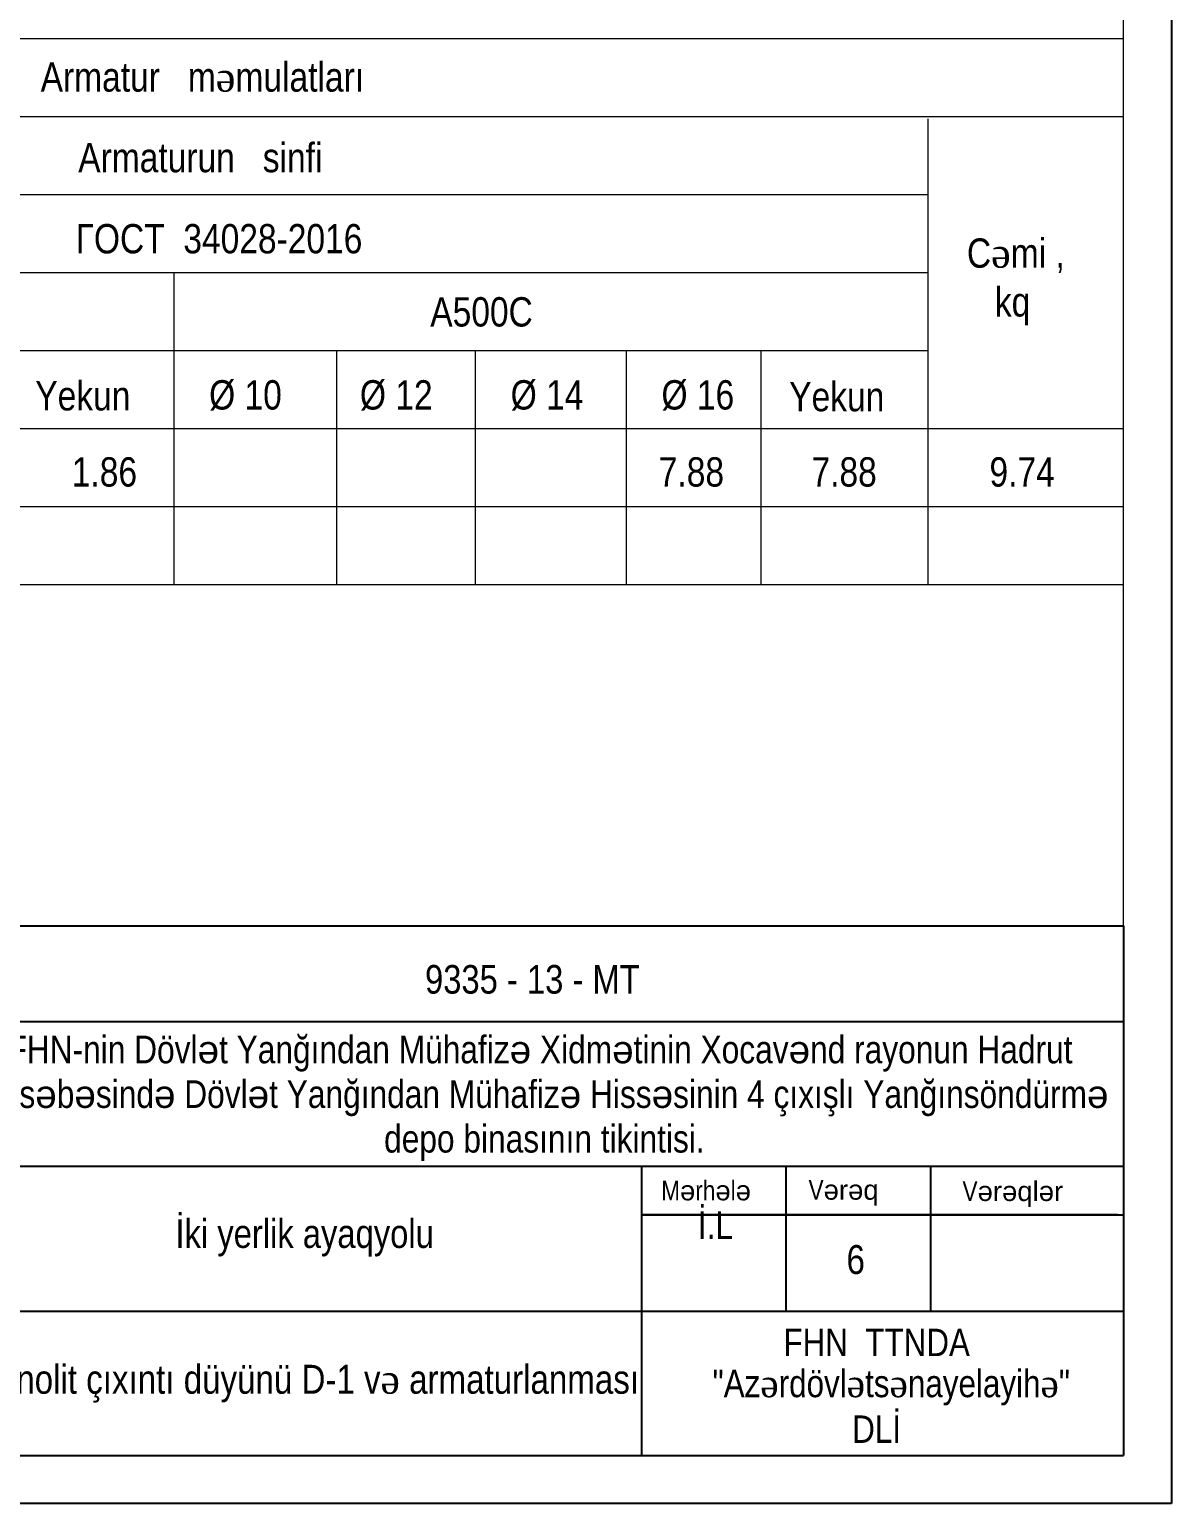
# Model space of a CAD drawing. Header units: millimetres. Extents: x 806395 to 2097197, y -233789 to 193681.
# Drawn here: x 2085338 to 2097197, y -145537 to -130231 of the extents above; entities that cross this region are included whole.
import ezdxf

# ---------------------------------------------------------------- set-up
doc = ezdxf.new("R2010")
doc.units = ezdxf.units.MM
for name, color, linetype, lineweight in [('0_Ном._пера__7', 7, 'Continuous', 60), ('cedvel  0.09', 7, 'Continuous', 13), ('razmer   0.09', 140, 'Continuous', 9), ('ИЧ  РАЗМЕР  0.09', 143, 'Continuous', 9), ('перегородка', 130, 'Continuous', 5), ('перегородка_Ном._пера__1', 7, 'Continuous', 15), ('размер  0.09', 141, 'Continuous', 9)]:
    doc.layers.add(name, color=color, linetype=linetype, lineweight=lineweight)
doc.styles.add('style6', font='ARIALN.TTF', dxfattribs={"height": 300})
doc.styles.add('Times New Roman', font='times.ttf')

# ---------------------------------------------------------------- blocks, each defined once
blk = doc.blocks.new('ntnntyht')
at = {"lineweight": 25}
blk.add_line((2003567, -20955), (2003567, -50629), dxfattribs=at)
at = {"lineweight": 5, "ltscale": 15}
for p, q in [((2003045, -50106), (2003045, -21477)), ((2003045, -44361), (2003045, -44361))]:
    blk.add_line(p, q, dxfattribs=at)
at = {"lineweight": 25, "ltscale": 15}
for p, q in [((1983715, -44361), (2003045, -44361)), ((2003045, -44361), (2003045, -50106)), ((1990507, -45402), (2003046, -45402)), ((1990507, -46969), (2003044, -46969)), ((1997821, -50106), (1997821, -46964)), ((1999383, -46975), (1999383, -48543)), ((2000954, -46972), (2000954, -48538)), ((2002983, -47496), (1997821, -47496)), ((1997821, -47496), (2003045, -47496)), ((1990511, -48542), (2003038, -48542))]:
    blk.add_line(p, q, dxfattribs=at)
at = {"color": 1, "lineweight": 25, "ltscale": 15}
blk.add_line((1963654, -50106), (2003045, -50106), dxfattribs=at)
at = {"color": 1, "lineweight": 25}
blk.add_line((2003567, -50629), (1961564, -50629), dxfattribs=at)
at = {"lineweight": 25, "attachment_point": 1}
for s, insert, char_height, width, style in [('M{\\fArial|b0|i0|c0|p34;ə}rh{\\fArial|b0|i0|c0|p34;ə}l{\\fArial|b0|i0|c0|p34;ə}', (1998032, -47127), 213.61, 6455.66, 'style6'), ('V{\\fArial|b0|i0|c0|p34;ə\\fArial|b0|i0|c238|p34;r\\fArial|b0|i0|c0|p34;ə\\fArial|b0|i0|c238|p34;q}', (1999630, -47120), 213.61, 6455.66, 'style6'), ('V{\\fArial|b0|i0|c0|p34;ə\\fArial|b0|i0|c238|p34;r\\fArial|b0|i0|c0|p34;ə\\fArial|b0|i0|c238|p34;ql\\fArial|b0|i0|c0|p34;ə\\fArial|b0|i0|c238|p34;r}', (2001300, -47134), 213.615, 6455.66, 'style6'), ('{\\fArial Narrow|b0|i0|c238|p34;\\H0.40576x;İ\\fArial Narrow|b0|i0|c0|p34;.L\\fTimes New Roman|b0|i0|c186|p18;\\H2.4645x;      }', (1998430, -47460), 739.355, 10555.18, 'Times New Roman')]:
    blk.add_mtext(s, dxfattribs=dict(at, insert=insert, char_height=char_height, width=width, style=style))
at = {"insert": (1992763, -47546), "char_height": 310, "attachment_point": 1, "style": 'style6'}
blk.add_mtext_dynamic_manual_height_columns('{\\fArial Narrow|b0|i0|c238|p34;İki} yerlik ayaqyolu', width=3216.28, gutter_width=1, heights=[0], dxfattribs=at)
at = {"color": 0, "ltscale": 15, "insert": (1998979, -48733), "char_height": 297.2, "attachment_point": 1, "style": 'style6'}
blk.add_mtext('  {\\fArial Narrow|b0|i0|c238|p34;  FHN  TTNDA}', dxfattribs=at)
at = {"layer": '0_Ном._пера__7', "linetype": 'Continuous', "insert": (1996717, -46233), "char_height": 300, "width": 13776.74, "attachment_point": 5, "line_spacing_factor": 0.967685, "style": 'style6'}
blk.add_mtext('{\\fArial Narrow|b0|i0|c238|p34;FHN-nin Dövl\\fArial|b0|i0|c238|p38;ə\\fArial Narrow|b0|i0|c238|p34;t Yanğından Mühafiz\\fArial|b0|i0|c238|p38;ə\\fArial Narrow|b0|i0|c238|p34; Xidm\\fArial|b0|i0|c238|p38;ə\\fArial Narrow|b0|i0|c238|p34;tinin} {\\fArial Narrow|b0|i0|c238|p34;Xocav\\fArial|b0|i0|c238|p38;ə\\fArial Narrow|b0|i0|c238|p34;nd rayonun Hadrut\\P q\\fArial|b0|i0|c238|p38;ə\\fArial Narrow|b0|i0|c238|p34;s\\fArial|b0|i0|c238|p38;ə\\fArial Narrow|b0|i0|c238|p34;b\\fArial|b0|i0|c238|p38;ə\\fArial Narrow|b0|i0|c238|p34;sind\\fArial|b0|i0|c238|p38;ə\\fArial Narrow|b0|i0|c238|p34; Dövl\\fArial|b0|i0|c238|p38;ə\\fArial Narrow|b0|i0|c238|p34;t Yanğından Mühafiz\\fArial|b0|i0|c238|p38;ə\\fArial Narrow|b0|i0|c238|p34; Hiss\\fArial|b0|i0|c238|p38;ə\\fArial Narrow|b0|i0|c238|p34;sinin 4 çıxışlı Yanğınsöndürm\\fArial|b0|i0|c238|p38;ə\\P\\fArial Narrow|b0|i0|c238|p34; depo binasının tikintisi}.', dxfattribs=at)
at = {"layer": 'перегородка', "color": 0, "ltscale": 15, "insert": (1998589, -49178), "char_height": 297.203, "width": 9088.68, "attachment_point": 1, "style": 'style6'}
blk.add_mtext('"{\\fArial Narrow|b0|i0|c238|p34;Az\\fTimes New Roman|b0|i0|c238|p18;ə\\fArial Narrow|b0|i0|c238|p34;rdövl\\fTimes New Roman|b0|i0|c238|p18;ə\\fArial Narrow|b0|i0|c238|p34;ts\\fTimes New Roman|b0|i0|c238|p18;ə\\fArial Narrow|b0|i0|c238|p34;nayelayih\\fTimes New Roman|b0|i0|c238|p18;ə\\fArial Narrow|b0|i0|c238|p34;"\\P              }  {\\fArial Narrow|b0|i0|c238|p34;DLİ}', dxfattribs=at)
at = {"layer": 'перегородка_Ном._пера__1', "linetype": 'Continuous', "insert": (1995470, -44788), "char_height": 310, "attachment_point": 1, "style": 'style6'}
blk.add_mtext('{\\fArial Narrow|b0|i0|c238|p34;9335} -{\\fArial Narrow|b0|i0|c238|p34; 13 }- MT', dxfattribs=at)

msp = doc.modelspace()

# ---------------------------------------------------------------- linework, layer by layer
at = {"layer": 'cedvel  0.09', "lineweight": 20}
for p, q in [((2078196.277, -130325.49), (2096696.656, -130325.49)), ((2082138.146, -131135.216), (2096696.656, -131135.216)), ((2094664.633, -131160.59), (2094664.633, -135993.572)), ((2082138.146, -131944.942), (2094664.633, -131944.942)), ((2082138.146, -132754.668), (2094664.633, -132754.668)), ((2086835.578, -132754.668), (2086835.578, -135993.572)), ((2082138.146, -133564.394), (2094664.633, -133564.394)), ((2088524.136, -133564.394), (2088524.136, -135993.572)), ((2089967.2, -133564.394), (2089967.2, -135993.572)), ((2091533.011, -133564.394), (2091533.011, -135993.572)), ((2092931.003, -133564.394), (2092931.003, -135993.572)), ((2078196.277, -134374.12), (2096696.656, -134374.12)), ((2078196.277, -135183.846), (2096696.656, -135183.846)), ((2078196.277, -135993.572), (2096696.656, -135993.572))]:
    msp.add_line(p, q, dxfattribs=at)

# ---------------------------------------------------------------- block references
at = {"color": 3, "xscale": 0.9573202276254527, "yscale": 0.9573202276254527, "zscale": 0.9573202276254527}
msp.add_blockref('ntnntyht', (179141.232, -97069.001), dxfattribs=at)

# ---------------------------------------------------------------- texts
at = {"insert": (2093821.888, -142853.715), "char_height": 300, "attachment_point": 1, "style": 'style6'}
msp.add_mtext_dynamic_manual_height_columns('{\\fArial Narrow|b0|i0|c238|p34;6}', width=743.87098, gutter_width=12.5, heights=[0], dxfattribs=at)
at = {"color": 0, "lineweight": 0, "insert": (2088195.245, -144292.768), "char_height": 300, "attachment_point": 5, "style": 'style6'}
msp.add_mtext('\\A1;Monolit {\\fArial Narrow|b0|i0|c238|p34;çıxıntı düyünü D-1 v\\fTimes New Roman|b0|i0|c238|p18;ə\\fArial Narrow|b0|i0|c238|p34; armaturlanması}', dxfattribs=at)
at = {"layer": 'razmer   0.09', "lineweight": 20, "attachment_point": 1, "style": 'style6'}
for s, insert, char_height in [('{\\fArial Narrow|b0|i0|c238|p34;\\C0;Armatur\\fArial Narrow|b0|i0|c204|p34;   \\fArial Narrow|b0|i0|c238|p34;m\\fTimes New Roman|b0|i0|c238|p18;ə\\fArial Narrow|b0|i0|c238|p34;mulatları}', (2085453.672, -130572.648), 304.040941), ('{\\fArial Narrow|b0|i0|c238|p34;\\C0;Armaturun\\fArial Narrow|b0|i0|c204|p34;   \\fArial Narrow|b0|i0|c238|p34;sinfi}', (2085844.178, -131409.581), 304.040941), ('{\\C0;C\\fTimes New Roman|b0|i0|c238|p18;ə\\fArial Narrow|b0|i0|c204|p34;mi ,\\P\\fArial Narrow|b0|i0|c238|p34;   kq}', (2095071.998, -132400.828), 304.04094), ('{\\fArial Narrow|b0|i0|c238|p34;\\C0;1.86}', (2085776.962, -134673.284), 304.04094), ('{\\fArial Narrow|b0|i0|c238|p34;\\C0;7.88}', (2091872.386, -134673.284), 304.04094), ('{\\fArial Narrow|b0|i0|c238|p34;\\C0;7.88}', (2093457.988, -134673.284), 304.04094), ('{\\fArial Narrow|b0|i0|c238|p34;\\C0;9.74}', (2095306.618, -134673.284), 304.04094)]:
    msp.add_mtext(s, dxfattribs=dict(at, insert=insert, char_height=char_height))
at = {"layer": 'razmer   0.09', "color": 1, "lineweight": 20, "insert": (2090334.493, -133873.195), "char_height": 304.0409, "attachment_point": 1, "style": 'style6'}
msp.add_mtext('{\\C0;Ø 14}', dxfattribs=at)
at = {"layer": 'ИЧ  РАЗМЕР  0.09', "lineweight": 20, "attachment_point": 1, "style": 'style6'}
for s, insert, char_height in [('{\\C0;A500C}', (2089499.614, -133011.32), 304.04094), ('{\\fArial Narrow|b0|i0|c238|p34;\\C0;Yekun}', (2085397.893, -133882.851), 304.04094), ('{\\C0;Ø 10}', (2087202.871, -133873.195), 304.0409), ('{\\C0;Ø 12}', (2088768.682, -133873.195), 304.0409), ('{\\C0;Ø 16}', (2091900.304, -133873.195), 304.0409), ('{\\fArial Narrow|b0|i0|c238|p34;\\C0;Yekun}', (2093226.947, -133891.493), 304.04094)]:
    msp.add_mtext(s, dxfattribs=dict(at, insert=insert, char_height=char_height))
at = {"layer": 'размер  0.09', "lineweight": 20, "insert": (2085820.63, -132251.607), "char_height": 304.04094, "attachment_point": 1, "style": 'style6'}
msp.add_mtext('{\\C0;ГОСТ  34028-2016}', dxfattribs=at)

doc.saveas('drawing.dxf')
